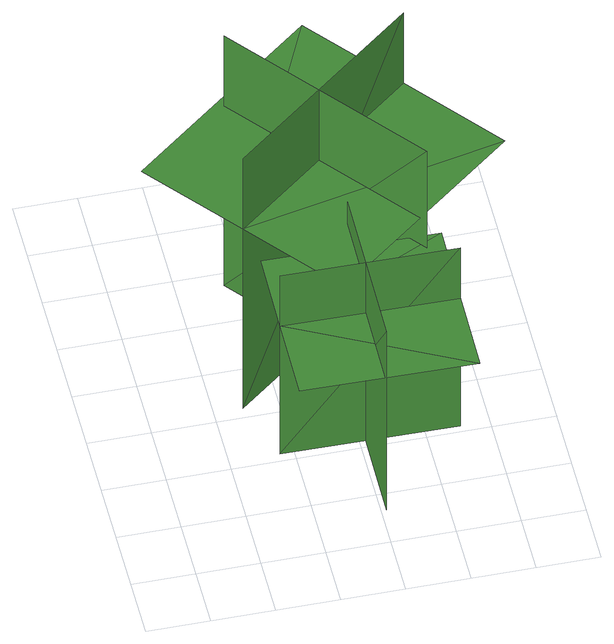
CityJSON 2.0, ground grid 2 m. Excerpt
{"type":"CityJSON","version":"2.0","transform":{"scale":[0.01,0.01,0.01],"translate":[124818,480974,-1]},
"CityObjects":{
"tree1":{"type":"SolitaryVegetationObject","geometry":[{"type":"MultiSurface","lod":"1","boundaries":[[[0,1,2]],[[0,2,3]],[[4,5,6]],[[4,6,7]],[[8,9,10]],[[8,10,11]],[[8,11,12]],[[8,12,13]]]}]},
"tree2":{"type":"SolitaryVegetationObject","geometry":[{"type":"MultiSurface","lod":"1","boundaries":[[[14,15,16]],[[14,16,17]],[[18,19,20]],[[18,20,21]],[[22,23,24]],[[22,24,25]],[[22,25,26]],[[22,26,27]]]}]}
},
"vertices":[
[598,584,136],[591,31,136],[591,31,905],[598,584,905],[332,329,136],[885,322,136],[885,322,905],[332,329,905],[332,329,689],[329,52,689],[882,45,689],[885,322,689],[889,598,689],[336,605,689],
[347,1151,28],[833,548,28],[833,548,1105],[347,1151,1105],[289,639,28],[892,1125,28],[892,1125,1105],[289,639,1105],[289,639,803],[532,337,803],[1135,823,803],[892,1125,803],[648,1426,803],[46,940,803]
]}
